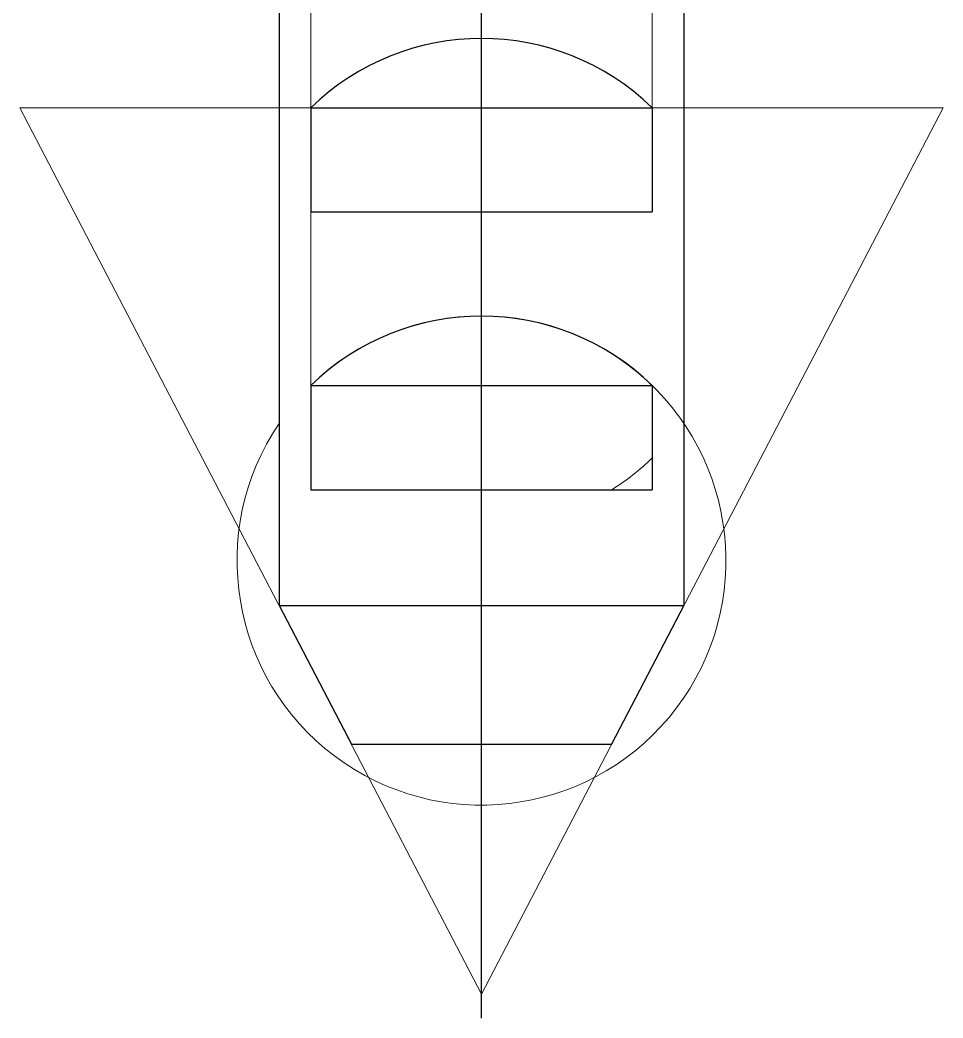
# Model space of a CAD drawing. Header units: millimetres. Extents: x 2148 to 2681, y 758 to 986.
# Drawn here: x 2291.15144 to 2291.18099, y 875.1721 to 875.20404 of the extents above; entities that cross this region are included whole.
import ezdxf

# ---------------------------------------------------------------- set-up
doc = ezdxf.new("R2010")
doc.units = ezdxf.units.MM
doc.layers.add('0.4', color=121, linetype='Continuous')
doc.layers.add('contrucion line05', color=86, linetype='Continuous')

msp = doc.modelspace()

# ---------------------------------------------------------------- linework, layer by layer
at = {"layer": '0.4', "color": 86, "lineweight": 0, "ltscale": 0.5}
for p, q in [((2291.159736323799, 875.1911250953515, -2.220439746692983e-08), (2291.159736323799, 875.2475279516318, -2.220439746692983e-08)), ((2291.159736323799, 875.1911250953515, -2.220439746692983e-08), (2291.159736323799, 875.2475279516318, -2.220439746692983e-08)), ((2291.159736323799, 875.1911250953515, -2.220439746692983e-08), (2291.159736323799, 875.2475279516318, -2.220439746692983e-08)), ((2291.159736323799, 875.1911250953515, -2.220439746692983e-08), (2291.159736323799, 875.2475279516318, -2.220439746692983e-08)), ((2291.159736323799, 875.1911250953515, -2.220439746692983e-08), (2291.159736323799, 875.2475279516318, -2.220439746692983e-08)), ((2291.159736323799, 875.1911250953515, -2.220439746692983e-08), (2291.159736323799, 875.2475279516318, -2.220439746692983e-08)), ((2291.159736323799, 875.1911250953515, -2.220439746692983e-08), (2291.159736323799, 875.2475279516318, -2.220439746692983e-08)), ((2291.159736323799, 875.1911250953515, -2.220439746692983e-08), (2291.159736323799, 875.2475279516318, -2.220439746692983e-08)), ((2291.159736323799, 875.1911250953515, -2.220439746692983e-08), (2291.159736323799, 875.2475279516318, -2.220439746692983e-08)), ((2291.159736323799, 875.1911250953515, -2.220439746692983e-08), (2291.159736323799, 875.2475279516318, -2.220439746692983e-08)), ((2291.171680738381, 875.2245650460488, -2.220439746692983e-08), (2291.171680738381, 875.1978984460536, -2.220439746692983e-08)), ((2291.171680738381, 875.2245650460488, -2.220439746692983e-08), (2291.171680738381, 875.1978984460536, -2.220439746692983e-08)), ((2291.171680738381, 875.2245650460488, -2.220439746692983e-08), (2291.171680738381, 875.1978984460536, -2.220439746692983e-08)), ((2291.171680738381, 875.2245650460488, -2.220439746692983e-08), (2291.171680738381, 875.1978984460536, -2.220439746692983e-08)), ((2291.171680738381, 875.2245650460488, -2.220439746692983e-08), (2291.171680738381, 875.1978984460536, -2.220439746692983e-08)), ((2291.171680738381, 875.2245650460488, -2.220439746692983e-08), (2291.171680738381, 875.1978984460536, -2.220439746692983e-08)), ((2291.171680738381, 875.2245650460488, -2.220439746692983e-08), (2291.171680738381, 875.1978984460536, -2.220439746692983e-08)), ((2291.171680738381, 875.2245650460488, -2.220439746692983e-08), (2291.171680738381, 875.1978984460536, -2.220439746692983e-08)), ((2291.171680738381, 875.2245650460488, -2.220439746692983e-08), (2291.171680738381, 875.1978984460536, -2.220439746692983e-08)), ((2291.171680738381, 875.2245650460488, -2.220439746692983e-08), (2291.171680738381, 875.1978984460536, -2.220439746692983e-08)), ((2291.160754839791, 875.2012317710567, -2.220439746692983e-08), (2291.160754839791, 875.2190095043868, -2.220439746692983e-08)), ((2291.160754839791, 875.2012317710567, -2.220439746692983e-08), (2291.160754839791, 875.2190095043868, -2.220439746692983e-08)), ((2291.160754839791, 875.2012317710567, -2.220439746692983e-08), (2291.160754839791, 875.2190095043868, -2.220439746692983e-08)), ((2291.160754839791, 875.2012317710567, -2.220439746692983e-08), (2291.160754839791, 875.2190095043868, -2.220439746692983e-08)), ((2291.160754839791, 875.2012317710567, -2.220439746692983e-08), (2291.160754839791, 875.2190095043868, -2.220439746692983e-08)), ((2291.160754839791, 875.2012317710567, -2.220439746692983e-08), (2291.160754839791, 875.2190095043868, -2.220439746692983e-08)), ((2291.160754839791, 875.2012317710567, -2.220439746692983e-08), (2291.160754839791, 875.2190095043868, -2.220439746692983e-08)), ((2291.160754839791, 875.2012317710567, -2.220439746692983e-08), (2291.160754839791, 875.2190095043868, -2.220439746692983e-08)), ((2291.160754839791, 875.2012317710567, -2.220439746692983e-08), (2291.160754839791, 875.2190095043868, -2.220439746692983e-08)), ((2291.160754839791, 875.2012317710567, -2.220439746692983e-08), (2291.160754839791, 875.2190095043868, -2.220439746692983e-08)), ((2291.166217789101, 875.2190095043868, -2.220439746692983e-08), (2291.166217789101, 875.2012317710567, -2.220439746692983e-08)), ((2291.166217789101, 875.2190095043868, -2.220439746692983e-08), (2291.166217789101, 875.2012317710567, -2.220439746692983e-08)), ((2291.166217789101, 875.2190095043868, -2.220439746692983e-08), (2291.166217789101, 875.2012317710567, -2.220439746692983e-08)), ((2291.166217789101, 875.2190095043868, -2.220439746692983e-08), (2291.166217789101, 875.2012317710567, -2.220439746692983e-08)), ((2291.166217789101, 875.2190095043868, -2.220439746692983e-08), (2291.166217789101, 875.2012317710567, -2.220439746692983e-08)), ((2291.166217789101, 875.2190095043868, -2.220439746692983e-08), (2291.166217789101, 875.2012317710567, -2.220439746692983e-08)), ((2291.166217789101, 875.2190095043868, -2.220439746692983e-08), (2291.166217789101, 875.2012317710567, -2.220439746692983e-08)), ((2291.166217789101, 875.2190095043868, -2.220439746692983e-08), (2291.166217789101, 875.2012317710567, -2.220439746692983e-08)), ((2291.166217789101, 875.2190095043868, -2.220439746692983e-08), (2291.166217789101, 875.2012317710567, -2.220439746692983e-08)), ((2291.166217789101, 875.2190095043868, -2.220439746692983e-08), (2291.166217789101, 875.2012317710567, -2.220439746692983e-08)), ((2291.166217789101, 875.1728614716219, -2.220439746692983e-08), (2291.15144159146, 875.2012317710567, -2.220439746692983e-08)), ((2291.15144159146, 875.2012317710567, -2.220439746692983e-08), (2291.160754839791, 875.2012317710567, -2.220439746692983e-08)), ((2291.166217789101, 875.1728614716219, -2.220439746692983e-08), (2291.15144159146, 875.2012317710567, -2.220439746692983e-08)), ((2291.15144159146, 875.2012317710567, -2.220439746692983e-08), (2291.160754839791, 875.2012317710567, -2.220439746692983e-08)), ((2291.166217789101, 875.1728614716219, -2.220439746692983e-08), (2291.15144159146, 875.2012317710567, -2.220439746692983e-08)), ((2291.15144159146, 875.2012317710567, -2.220439746692983e-08), (2291.160754839791, 875.2012317710567, -2.220439746692983e-08)), ((2291.166217789101, 875.1728614716219, -2.220439746692983e-08), (2291.15144159146, 875.2012317710567, -2.220439746692983e-08)), ((2291.15144159146, 875.2012317710567, -2.220439746692983e-08), (2291.160754839791, 875.2012317710567, -2.220439746692983e-08)), ((2291.166217789101, 875.1728614716219, -2.220439746692983e-08), (2291.15144159146, 875.2012317710567, -2.220439746692983e-08)), ((2291.15144159146, 875.2012317710567, -2.220439746692983e-08), (2291.160754839791, 875.2012317710567, -2.220439746692983e-08)), ((2291.166217789101, 875.1728614716219, -2.220439746692983e-08), (2291.15144159146, 875.2012317710567, -2.220439746692983e-08)), ((2291.15144159146, 875.2012317710567, -2.220439746692983e-08), (2291.160754839791, 875.2012317710567, -2.220439746692983e-08)), ((2291.166217789101, 875.1728614716219, -2.220439746692983e-08), (2291.15144159146, 875.2012317710567, -2.220439746692983e-08)), ((2291.15144159146, 875.2012317710567, -2.220439746692983e-08), (2291.160754839791, 875.2012317710567, -2.220439746692983e-08)), ((2291.166217789101, 875.1728614716219, -2.220439746692983e-08), (2291.15144159146, 875.2012317710567, -2.220439746692983e-08)), ((2291.15144159146, 875.2012317710567, -2.220439746692983e-08), (2291.160754839791, 875.2012317710567, -2.220439746692983e-08)), ((2291.166217789101, 875.1728614716219, -2.220439746692983e-08), (2291.15144159146, 875.2012317710567, -2.220439746692983e-08)), ((2291.15144159146, 875.2012317710567, -2.220439746692983e-08), (2291.160754839791, 875.2012317710567, -2.220439746692983e-08)), ((2291.166217789101, 875.1728614716219, -2.220439746692983e-08), (2291.15144159146, 875.2012317710567, -2.220439746692983e-08)), ((2291.15144159146, 875.2012317710567, -2.220439746692983e-08), (2291.160754839791, 875.2012317710567, -2.220439746692983e-08)), ((2291.166217789101, 875.2012317710567, -2.220439746692983e-08), (2291.180993986712, 875.2012317710567, -2.220439746692983e-08)), ((2291.180993986712, 875.2012317710567, -2.220439746692983e-08), (2291.166217789101, 875.1728614716219, -2.220439746692983e-08)), ((2291.166217789101, 875.2012317710567, -2.220439746692983e-08), (2291.180993986712, 875.2012317710567, -2.220439746692983e-08)), ((2291.180993986712, 875.2012317710567, -2.220439746692983e-08), (2291.166217789101, 875.1728614716219, -2.220439746692983e-08)), ((2291.166217789101, 875.2012317710567, -2.220439746692983e-08), (2291.180993986712, 875.2012317710567, -2.220439746692983e-08)), ((2291.180993986712, 875.2012317710567, -2.220439746692983e-08), (2291.166217789101, 875.1728614716219, -2.220439746692983e-08)), ((2291.166217789101, 875.2012317710567, -2.220439746692983e-08), (2291.180993986712, 875.2012317710567, -2.220439746692983e-08)), ((2291.180993986712, 875.2012317710567, -2.220439746692983e-08), (2291.166217789101, 875.1728614716219, -2.220439746692983e-08)), ((2291.166217789101, 875.2012317710567, -2.220439746692983e-08), (2291.180993986712, 875.2012317710567, -2.220439746692983e-08)), ((2291.180993986712, 875.2012317710567, -2.220439746692983e-08), (2291.166217789101, 875.1728614716219, -2.220439746692983e-08)), ((2291.166217789101, 875.2012317710567, -2.220439746692983e-08), (2291.180993986712, 875.2012317710567, -2.220439746692983e-08)), ((2291.180993986712, 875.2012317710567, -2.220439746692983e-08), (2291.166217789101, 875.1728614716219, -2.220439746692983e-08)), ((2291.166217789101, 875.2012317710567, -2.220439746692983e-08), (2291.180993986712, 875.2012317710567, -2.220439746692983e-08)), ((2291.180993986712, 875.2012317710567, -2.220439746692983e-08), (2291.166217789101, 875.1728614716219, -2.220439746692983e-08)), ((2291.166217789101, 875.2012317710567, -2.220439746692983e-08), (2291.180993986712, 875.2012317710567, -2.220439746692983e-08)), ((2291.180993986712, 875.2012317710567, -2.220439746692983e-08), (2291.166217789101, 875.1728614716219, -2.220439746692983e-08)), ((2291.166217789101, 875.2012317710567, -2.220439746692983e-08), (2291.180993986712, 875.2012317710567, -2.220439746692983e-08)), ((2291.180993986712, 875.2012317710567, -2.220439746692983e-08), (2291.166217789101, 875.1728614716219, -2.220439746692983e-08)), ((2291.166217789101, 875.2012317710567, -2.220439746692983e-08), (2291.180993986712, 875.2012317710567, -2.220439746692983e-08)), ((2291.180993986712, 875.2012317710567, -2.220439746692983e-08), (2291.166217789101, 875.1728614716219, -2.220439746692983e-08)), ((2291.171680738381, 875.1978984460536, -2.220439746692983e-08), (2291.160754839791, 875.1978984460536, -2.220439746692983e-08)), ((2291.160754839791, 875.1978984460536, -2.220439746692983e-08), (2291.160754839791, 875.1923429043916, -2.220439746692983e-08)), ((2291.171680738381, 875.1978984460536, -2.220439746692983e-08), (2291.160754839791, 875.1978984460536, -2.220439746692983e-08)), ((2291.160754839791, 875.1978984460536, -2.220439746692983e-08), (2291.160754839791, 875.1923429043916, -2.220439746692983e-08)), ((2291.171680738381, 875.1978984460536, -2.220439746692983e-08), (2291.160754839791, 875.1978984460536, -2.220439746692983e-08)), ((2291.160754839791, 875.1978984460536, -2.220439746692983e-08), (2291.160754839791, 875.1923429043916, -2.220439746692983e-08)), ((2291.171680738381, 875.1978984460536, -2.220439746692983e-08), (2291.160754839791, 875.1978984460536, -2.220439746692983e-08)), ((2291.160754839791, 875.1978984460536, -2.220439746692983e-08), (2291.160754839791, 875.1923429043916, -2.220439746692983e-08)), ((2291.171680738381, 875.1978984460536, -2.220439746692983e-08), (2291.160754839791, 875.1978984460536, -2.220439746692983e-08)), ((2291.160754839791, 875.1978984460536, -2.220439746692983e-08), (2291.160754839791, 875.1923429043916, -2.220439746692983e-08)), ((2291.171680738381, 875.1978984460536, -2.220439746692983e-08), (2291.160754839791, 875.1978984460536, -2.220439746692983e-08)), ((2291.160754839791, 875.1978984460536, -2.220439746692983e-08), (2291.160754839791, 875.1923429043916, -2.220439746692983e-08)), ((2291.171680738381, 875.1978984460536, -2.220439746692983e-08), (2291.160754839791, 875.1978984460536, -2.220439746692983e-08)), ((2291.160754839791, 875.1978984460536, -2.220439746692983e-08), (2291.160754839791, 875.1923429043916, -2.220439746692983e-08)), ((2291.171680738381, 875.1978984460536, -2.220439746692983e-08), (2291.160754839791, 875.1978984460536, -2.220439746692983e-08)), ((2291.160754839791, 875.1978984460536, -2.220439746692983e-08), (2291.160754839791, 875.1923429043916, -2.220439746692983e-08)), ((2291.171680738381, 875.1978984460536, -2.220439746692983e-08), (2291.160754839791, 875.1978984460536, -2.220439746692983e-08)), ((2291.160754839791, 875.1978984460536, -2.220439746692983e-08), (2291.160754839791, 875.1923429043916, -2.220439746692983e-08)), ((2291.171680738381, 875.1978984460536, -2.220439746692983e-08), (2291.160754839791, 875.1978984460536, -2.220439746692983e-08)), ((2291.160754839791, 875.1978984460536, -2.220439746692983e-08), (2291.160754839791, 875.1923429043916, -2.220439746692983e-08)), ((2291.171680738381, 875.1923429043916, -2.220439746692983e-08), (2291.166217789101, 875.1923429043916, -2.220439746692983e-08)), ((2291.166217789101, 875.1923429043916, -2.220439746692983e-08), (2291.166217789101, 875.1890095793885, -2.220439746692983e-08)), ((2291.171680738381, 875.1923429043916, -2.220439746692983e-08), (2291.166217789101, 875.1923429043916, -2.220439746692983e-08)), ((2291.166217789101, 875.1923429043916, -2.220439746692983e-08), (2291.166217789101, 875.1890095793885, -2.220439746692983e-08)), ((2291.171680738381, 875.1923429043916, -2.220439746692983e-08), (2291.166217789101, 875.1923429043916, -2.220439746692983e-08)), ((2291.166217789101, 875.1923429043916, -2.220439746692983e-08), (2291.166217789101, 875.1890095793885, -2.220439746692983e-08)), ((2291.171680738381, 875.1923429043916, -2.220439746692983e-08), (2291.166217789101, 875.1923429043916, -2.220439746692983e-08)), ((2291.166217789101, 875.1923429043916, -2.220439746692983e-08), (2291.166217789101, 875.1890095793885, -2.220439746692983e-08)), ((2291.171680738381, 875.1923429043916, -2.220439746692983e-08), (2291.166217789101, 875.1923429043916, -2.220439746692983e-08)), ((2291.166217789101, 875.1923429043916, -2.220439746692983e-08), (2291.166217789101, 875.1890095793885, -2.220439746692983e-08)), ((2291.171680738381, 875.1923429043916, -2.220439746692983e-08), (2291.166217789101, 875.1923429043916, -2.220439746692983e-08)), ((2291.166217789101, 875.1923429043916, -2.220439746692983e-08), (2291.166217789101, 875.1890095793885, -2.220439746692983e-08)), ((2291.171680738381, 875.1923429043916, -2.220439746692983e-08), (2291.166217789101, 875.1923429043916, -2.220439746692983e-08)), ((2291.166217789101, 875.1923429043916, -2.220439746692983e-08), (2291.166217789101, 875.1890095793885, -2.220439746692983e-08)), ((2291.171680738381, 875.1923429043916, -2.220439746692983e-08), (2291.166217789101, 875.1923429043916, -2.220439746692983e-08)), ((2291.166217789101, 875.1923429043916, -2.220439746692983e-08), (2291.166217789101, 875.1890095793885, -2.220439746692983e-08)), ((2291.171680738381, 875.1923429043916, -2.220439746692983e-08), (2291.166217789101, 875.1923429043916, -2.220439746692983e-08)), ((2291.166217789101, 875.1923429043916, -2.220439746692983e-08), (2291.166217789101, 875.1890095793885, -2.220439746692983e-08)), ((2291.171680738381, 875.1923429043916, -2.220439746692983e-08), (2291.166217789101, 875.1923429043916, -2.220439746692983e-08)), ((2291.166217789101, 875.1923429043916, -2.220439746692983e-08), (2291.166217789101, 875.1890095793885, -2.220439746692983e-08)), ((2291.171680738381, 875.1900242373474, -2.220439746692983e-08), (2291.171680738381, 875.1923429043916, -2.220439746692983e-08)), ((2291.171680738381, 875.1900242373474, -2.220439746692983e-08), (2291.171680738381, 875.1923429043916, -2.220439746692983e-08)), ((2291.171680738381, 875.1900242373474, -2.220439746692983e-08), (2291.171680738381, 875.1923429043916, -2.220439746692983e-08)), ((2291.171680738381, 875.1900242373474, -2.220439746692983e-08), (2291.171680738381, 875.1923429043916, -2.220439746692983e-08)), ((2291.171680738381, 875.1900242373474, -2.220439746692983e-08), (2291.171680738381, 875.1923429043916, -2.220439746692983e-08)), ((2291.171680738381, 875.1900242373474, -2.220439746692983e-08), (2291.171680738381, 875.1923429043916, -2.220439746692983e-08)), ((2291.171680738381, 875.1900242373474, -2.220439746692983e-08), (2291.171680738381, 875.1923429043916, -2.220439746692983e-08)), ((2291.171680738381, 875.1900242373474, -2.220439746692983e-08), (2291.171680738381, 875.1923429043916, -2.220439746692983e-08)), ((2291.171680738381, 875.1900242373474, -2.220439746692983e-08), (2291.171680738381, 875.1923429043916, -2.220439746692983e-08)), ((2291.171680738381, 875.1900242373474, -2.220439746692983e-08), (2291.171680738381, 875.1923429043916, -2.220439746692983e-08)), ((2291.166217789101, 875.1890095793885, -2.220439746692983e-08), (2291.170394207543, 875.1890095793885, -2.220439746692983e-08)), ((2291.166217789101, 875.1890095793885, -2.220439746692983e-08), (2291.170394207543, 875.1890095793885, -2.220439746692983e-08)), ((2291.166217789101, 875.1890095793885, -2.220439746692983e-08), (2291.170394207543, 875.1890095793885, -2.220439746692983e-08)), ((2291.166217789101, 875.1890095793885, -2.220439746692983e-08), (2291.170394207543, 875.1890095793885, -2.220439746692983e-08)), ((2291.166217789101, 875.1890095793885, -2.220439746692983e-08), (2291.170394207543, 875.1890095793885, -2.220439746692983e-08)), ((2291.166217789101, 875.1890095793885, -2.220439746692983e-08), (2291.170394207543, 875.1890095793885, -2.220439746692983e-08)), ((2291.166217789101, 875.1890095793885, -2.220439746692983e-08), (2291.170394207543, 875.1890095793885, -2.220439746692983e-08)), ((2291.166217789101, 875.1890095793885, -2.220439746692983e-08), (2291.170394207543, 875.1890095793885, -2.220439746692983e-08)), ((2291.166217789101, 875.1890095793885, -2.220439746692983e-08), (2291.170394207543, 875.1890095793885, -2.220439746692983e-08)), ((2291.166217789101, 875.1890095793885, -2.220439746692983e-08), (2291.170394207543, 875.1890095793885, -2.220439746692983e-08))]:
    msp.add_line(p, q, dxfattribs=at)
for centre, radius, start, end in [((2291.166217789101, 875.186739137537, -2.220439746692983e-08), 0.007825983521227568, 145.9140895742902, 134.2709837656231), ((2291.166217789101, 875.186739137537, -2.220439746692983e-08), 0.007825983521227568, 145.9140895742902, 134.2709837656231), ((2291.166217789101, 875.186739137537, -2.220439746692983e-08), 0.007825983521227568, 145.9140895742902, 134.2709837656231), ((2291.166217789101, 875.186739137537, -2.220439746692983e-08), 0.007825983521227568, 145.9140895742902, 134.2709837656231), ((2291.166217789101, 875.186739137537, -2.220439746692983e-08), 0.007825983521227568, 145.9140895742902, 134.2709837656231), ((2291.166217789101, 875.186739137537, -2.220439746692983e-08), 0.007825983521227568, 145.9140895742902, 134.2709837656231), ((2291.166217789101, 875.186739137537, -2.220439746692983e-08), 0.007825983521227568, 145.9140895742902, 134.2709837656231), ((2291.166217789101, 875.186739137537, -2.220439746692983e-08), 0.007825983521227568, 145.9140895742902, 134.2709837656231), ((2291.166217789101, 875.186739137537, -2.220439746692983e-08), 0.007825983521227568, 145.9140895742902, 134.2709837656231), ((2291.166217789101, 875.186739137537, -2.220439746692983e-08), 0.007825983521227568, 145.9140895742902, 134.2709837656231), ((2291.166217789101, 875.195628004202, -2.220439746692983e-08), 0.007825983521227571, 302.2531168657874, 314.2709837656231), ((2291.166217789101, 875.195628004202, -2.220439746692983e-08), 0.007825983521227571, 302.2531168657874, 314.2709837656231), ((2291.166217789101, 875.195628004202, -2.220439746692983e-08), 0.007825983521227571, 302.2531168657874, 314.2709837656231), ((2291.166217789101, 875.195628004202, -2.220439746692983e-08), 0.007825983521227571, 302.2531168657874, 314.2709837656231), ((2291.166217789101, 875.195628004202, -2.220439746692983e-08), 0.007825983521227571, 302.2531168657874, 314.2709837656231), ((2291.166217789101, 875.195628004202, -2.220439746692983e-08), 0.007825983521227571, 302.2531168657874, 314.2709837656231), ((2291.166217789101, 875.195628004202, -2.220439746692983e-08), 0.007825983521227571, 302.2531168657874, 314.2709837656231), ((2291.166217789101, 875.195628004202, -2.220439746692983e-08), 0.007825983521227571, 302.2531168657874, 314.2709837656231), ((2291.166217789101, 875.195628004202, -2.220439746692983e-08), 0.007825983521227571, 302.2531168657874, 314.2709837656231), ((2291.166217789101, 875.195628004202, -2.220439746692983e-08), 0.007825983521227571, 302.2531168657874, 314.2709837656231)]:
    msp.add_arc(centre, radius, start, end, dxfattribs=at)
at = {"layer": 'contrucion line05', "ltscale": 0.5}
for p, q in [((2291.166217789101, 875.172097756639, -2.220439746692983e-08), (2291.166217789101, 875.2746969348179, -2.220439746692983e-08)), ((2291.166217789101, 875.172097756639, -2.220439746692983e-08), (2291.166217789101, 875.2746969348179, -2.220439746692983e-08)), ((2291.166217789101, 875.172097756639, -2.220439746692983e-08), (2291.166217789101, 875.2746969348179, -2.220439746692983e-08)), ((2291.166217789101, 875.172097756639, -2.220439746692983e-08), (2291.166217789101, 875.2746969348179, -2.220439746692983e-08)), ((2291.166217789101, 875.172097756639, -2.220439746692983e-08), (2291.166217789101, 875.2746969348179, -2.220439746692983e-08)), ((2291.166217789101, 875.172097756639, -2.220439746692983e-08), (2291.166217789101, 875.2746969348179, -2.220439746692983e-08)), ((2291.166217789101, 875.172097756639, -2.220439746692983e-08), (2291.166217789101, 875.2746969348179, -2.220439746692983e-08)), ((2291.166217789101, 875.172097756639, -2.220439746692983e-08), (2291.166217789101, 875.2746969348179, -2.220439746692983e-08)), ((2291.166217789101, 875.172097756639, -2.220439746692983e-08), (2291.166217789101, 875.2746969348179, -2.220439746692983e-08)), ((2291.166217789101, 875.172097756639, -2.220439746692983e-08), (2291.166217789101, 875.2746969348179, -2.220439746692983e-08)), ((2291.166217789101, 875.172097756639, -2.220439746692983e-08), (2291.166217789101, 875.2746969348179, -2.220439746692983e-08)), ((2291.166217789101, 875.172097756639, -2.220439746692983e-08), (2291.166217789101, 875.2746969348179, -2.220439746692983e-08)), ((2291.166217789101, 875.172097756639, -2.220439746692983e-08), (2291.166217789101, 875.2746969348179, -2.220439746692983e-08)), ((2291.166217789101, 875.172097756639, -2.220439746692983e-08), (2291.166217789101, 875.2746969348179, -2.220439746692983e-08)), ((2291.166217789101, 875.172097756639, -2.220439746692983e-08), (2291.166217789101, 875.2746969348179, -2.220439746692983e-08)), ((2291.166217789101, 875.172097756639, -2.220439746692983e-08), (2291.166217789101, 875.2746969348179, -2.220439746692983e-08)), ((2291.166217789101, 875.172097756639, -2.220439746692983e-08), (2291.166217789101, 875.2746969348179, -2.220439746692983e-08)), ((2291.166217789101, 875.172097756639, -2.220439746692983e-08), (2291.166217789101, 875.2746969348179, -2.220439746692983e-08)), ((2291.166217789101, 875.172097756639, -2.220439746692983e-08), (2291.166217789101, 875.2746969348179, -2.220439746692983e-08)), ((2291.166217789101, 875.172097756639, -2.220439746692983e-08), (2291.166217789101, 875.2746969348179, -2.220439746692983e-08)), ((2291.159736323799, 875.2475279516318, -2.220439746692983e-08), (2291.159736323799, 875.1853058849472, -2.220439746692983e-08)), ((2291.159736323799, 875.2475279516318, -2.220439746692983e-08), (2291.159736323799, 875.1853058849472, -2.220439746692983e-08)), ((2291.159736323799, 875.2475279516318, -2.220439746692983e-08), (2291.159736323799, 875.1853058849472, -2.220439746692983e-08)), ((2291.159736323799, 875.2475279516318, -2.220439746692983e-08), (2291.159736323799, 875.1853058849472, -2.220439746692983e-08)), ((2291.159736323799, 875.2475279516318, -2.220439746692983e-08), (2291.159736323799, 875.1853058849472, -2.220439746692983e-08)), ((2291.159736323799, 875.2475279516318, -2.220439746692983e-08), (2291.159736323799, 875.1853058849472, -2.220439746692983e-08)), ((2291.159736323799, 875.2475279516318, -2.220439746692983e-08), (2291.159736323799, 875.1853058849472, -2.220439746692983e-08)), ((2291.159736323799, 875.2475279516318, -2.220439746692983e-08), (2291.159736323799, 875.1853058849472, -2.220439746692983e-08)), ((2291.159736323799, 875.2475279516318, -2.220439746692983e-08), (2291.159736323799, 875.1853058849472, -2.220439746692983e-08)), ((2291.159736323799, 875.2475279516318, -2.220439746692983e-08), (2291.159736323799, 875.1853058849472, -2.220439746692983e-08)), ((2291.172699254373, 875.2475279516318, -2.220439746692983e-08), (2291.172699254373, 875.1853058849472, -2.220439746692983e-08)), ((2291.172699254373, 875.2475279516318, -2.220439746692983e-08), (2291.172699254373, 875.1853058849472, -2.220439746692983e-08)), ((2291.172699254373, 875.2475279516318, -2.220439746692983e-08), (2291.172699254373, 875.1853058849472, -2.220439746692983e-08)), ((2291.172699254373, 875.2475279516318, -2.220439746692983e-08), (2291.172699254373, 875.1853058849472, -2.220439746692983e-08)), ((2291.172699254373, 875.2475279516318, -2.220439746692983e-08), (2291.172699254373, 875.1853058849472, -2.220439746692983e-08)), ((2291.172699254373, 875.2475279516318, -2.220439746692983e-08), (2291.172699254373, 875.1853058849472, -2.220439746692983e-08)), ((2291.172699254373, 875.2475279516318, -2.220439746692983e-08), (2291.172699254373, 875.1853058849472, -2.220439746692983e-08)), ((2291.172699254373, 875.2475279516318, -2.220439746692983e-08), (2291.172699254373, 875.1853058849472, -2.220439746692983e-08)), ((2291.172699254373, 875.2475279516318, -2.220439746692983e-08), (2291.172699254373, 875.1853058849472, -2.220439746692983e-08)), ((2291.172699254373, 875.2475279516318, -2.220439746692983e-08), (2291.172699254373, 875.1853058849472, -2.220439746692983e-08)), ((2291.160754839791, 875.2012317710567, -2.220439746692983e-08), (2291.160754839791, 875.1978984460536, -2.220439746692983e-08)), ((2291.160754839791, 875.2012317710567, -2.220439746692983e-08), (2291.171680738381, 875.2012317710567, -2.220439746692983e-08)), ((2291.160754839791, 875.2012317710567, -2.220439746692983e-08), (2291.160754839791, 875.1978984460536, -2.220439746692983e-08)), ((2291.160754839791, 875.2012317710567, -2.220439746692983e-08), (2291.171680738381, 875.2012317710567, -2.220439746692983e-08)), ((2291.160754839791, 875.2012317710567, -2.220439746692983e-08), (2291.160754839791, 875.1978984460536, -2.220439746692983e-08)), ((2291.160754839791, 875.2012317710567, -2.220439746692983e-08), (2291.171680738381, 875.2012317710567, -2.220439746692983e-08)), ((2291.160754839791, 875.2012317710567, -2.220439746692983e-08), (2291.160754839791, 875.1978984460536, -2.220439746692983e-08)), ((2291.160754839791, 875.2012317710567, -2.220439746692983e-08), (2291.171680738381, 875.2012317710567, -2.220439746692983e-08)), ((2291.160754839791, 875.2012317710567, -2.220439746692983e-08), (2291.160754839791, 875.1978984460536, -2.220439746692983e-08)), ((2291.160754839791, 875.2012317710567, -2.220439746692983e-08), (2291.171680738381, 875.2012317710567, -2.220439746692983e-08)), ((2291.160754839791, 875.2012317710567, -2.220439746692983e-08), (2291.160754839791, 875.1978984460536, -2.220439746692983e-08)), ((2291.160754839791, 875.2012317710567, -2.220439746692983e-08), (2291.171680738381, 875.2012317710567, -2.220439746692983e-08)), ((2291.160754839791, 875.2012317710567, -2.220439746692983e-08), (2291.160754839791, 875.1978984460536, -2.220439746692983e-08)), ((2291.160754839791, 875.2012317710567, -2.220439746692983e-08), (2291.171680738381, 875.2012317710567, -2.220439746692983e-08)), ((2291.160754839791, 875.2012317710567, -2.220439746692983e-08), (2291.160754839791, 875.1978984460536, -2.220439746692983e-08)), ((2291.160754839791, 875.2012317710567, -2.220439746692983e-08), (2291.171680738381, 875.2012317710567, -2.220439746692983e-08)), ((2291.160754839791, 875.2012317710567, -2.220439746692983e-08), (2291.160754839791, 875.1978984460536, -2.220439746692983e-08)), ((2291.160754839791, 875.2012317710567, -2.220439746692983e-08), (2291.171680738381, 875.2012317710567, -2.220439746692983e-08)), ((2291.160754839791, 875.2012317710567, -2.220439746692983e-08), (2291.160754839791, 875.1978984460536, -2.220439746692983e-08)), ((2291.160754839791, 875.2012317710567, -2.220439746692983e-08), (2291.171680738381, 875.2012317710567, -2.220439746692983e-08)), ((2291.171680738381, 875.2012317710567, -2.220439746692983e-08), (2291.171680738381, 875.1978984460536, -2.220439746692983e-08)), ((2291.171680738381, 875.2012317710567, -2.220439746692983e-08), (2291.171680738381, 875.1978984460536, -2.220439746692983e-08)), ((2291.171680738381, 875.2012317710567, -2.220439746692983e-08), (2291.171680738381, 875.1978984460536, -2.220439746692983e-08)), ((2291.171680738381, 875.2012317710567, -2.220439746692983e-08), (2291.171680738381, 875.1978984460536, -2.220439746692983e-08)), ((2291.171680738381, 875.2012317710567, -2.220439746692983e-08), (2291.171680738381, 875.1978984460536, -2.220439746692983e-08)), ((2291.171680738381, 875.2012317710567, -2.220439746692983e-08), (2291.171680738381, 875.1978984460536, -2.220439746692983e-08)), ((2291.171680738381, 875.2012317710567, -2.220439746692983e-08), (2291.171680738381, 875.1978984460536, -2.220439746692983e-08)), ((2291.171680738381, 875.2012317710567, -2.220439746692983e-08), (2291.171680738381, 875.1978984460536, -2.220439746692983e-08)), ((2291.171680738381, 875.2012317710567, -2.220439746692983e-08), (2291.171680738381, 875.1978984460536, -2.220439746692983e-08)), ((2291.171680738381, 875.2012317710567, -2.220439746692983e-08), (2291.171680738381, 875.1978984460536, -2.220439746692983e-08)), ((2291.160754839791, 875.1978984460536, -2.220439746692983e-08), (2291.171680738381, 875.1978984460536, -2.220439746692983e-08)), ((2291.160754839791, 875.1978984460536, -2.220439746692983e-08), (2291.171680738381, 875.1978984460536, -2.220439746692983e-08)), ((2291.160754839791, 875.1978984460536, -2.220439746692983e-08), (2291.171680738381, 875.1978984460536, -2.220439746692983e-08)), ((2291.160754839791, 875.1978984460536, -2.220439746692983e-08), (2291.171680738381, 875.1978984460536, -2.220439746692983e-08)), ((2291.160754839791, 875.1978984460536, -2.220439746692983e-08), (2291.171680738381, 875.1978984460536, -2.220439746692983e-08)), ((2291.160754839791, 875.1978984460536, -2.220439746692983e-08), (2291.171680738381, 875.1978984460536, -2.220439746692983e-08)), ((2291.160754839791, 875.1978984460536, -2.220439746692983e-08), (2291.171680738381, 875.1978984460536, -2.220439746692983e-08)), ((2291.160754839791, 875.1978984460536, -2.220439746692983e-08), (2291.171680738381, 875.1978984460536, -2.220439746692983e-08)), ((2291.160754839791, 875.1978984460536, -2.220439746692983e-08), (2291.171680738381, 875.1978984460536, -2.220439746692983e-08)), ((2291.160754839791, 875.1978984460536, -2.220439746692983e-08), (2291.171680738381, 875.1978984460536, -2.220439746692983e-08)), ((2291.160754839791, 875.1923429043916, -2.220439746692983e-08), (2291.160754839791, 875.1890095793885, -2.220439746692983e-08)), ((2291.160754839791, 875.1923429043916, -2.220439746692983e-08), (2291.171680738381, 875.1923429043916, -2.220439746692983e-08)), ((2291.160754839791, 875.1923429043916, -2.220439746692983e-08), (2291.160754839791, 875.1890095793885, -2.220439746692983e-08)), ((2291.160754839791, 875.1923429043916, -2.220439746692983e-08), (2291.171680738381, 875.1923429043916, -2.220439746692983e-08)), ((2291.160754839791, 875.1923429043916, -2.220439746692983e-08), (2291.160754839791, 875.1890095793885, -2.220439746692983e-08)), ((2291.160754839791, 875.1923429043916, -2.220439746692983e-08), (2291.171680738381, 875.1923429043916, -2.220439746692983e-08)), ((2291.160754839791, 875.1923429043916, -2.220439746692983e-08), (2291.160754839791, 875.1890095793885, -2.220439746692983e-08)), ((2291.160754839791, 875.1923429043916, -2.220439746692983e-08), (2291.171680738381, 875.1923429043916, -2.220439746692983e-08)), ((2291.160754839791, 875.1923429043916, -2.220439746692983e-08), (2291.160754839791, 875.1890095793885, -2.220439746692983e-08)), ((2291.160754839791, 875.1923429043916, -2.220439746692983e-08), (2291.171680738381, 875.1923429043916, -2.220439746692983e-08)), ((2291.160754839791, 875.1923429043916, -2.220439746692983e-08), (2291.160754839791, 875.1890095793885, -2.220439746692983e-08)), ((2291.160754839791, 875.1923429043916, -2.220439746692983e-08), (2291.171680738381, 875.1923429043916, -2.220439746692983e-08)), ((2291.160754839791, 875.1923429043916, -2.220439746692983e-08), (2291.160754839791, 875.1890095793885, -2.220439746692983e-08)), ((2291.160754839791, 875.1923429043916, -2.220439746692983e-08), (2291.171680738381, 875.1923429043916, -2.220439746692983e-08)), ((2291.160754839791, 875.1923429043916, -2.220439746692983e-08), (2291.160754839791, 875.1890095793885, -2.220439746692983e-08)), ((2291.160754839791, 875.1923429043916, -2.220439746692983e-08), (2291.171680738381, 875.1923429043916, -2.220439746692983e-08)), ((2291.160754839791, 875.1923429043916, -2.220439746692983e-08), (2291.160754839791, 875.1890095793885, -2.220439746692983e-08)), ((2291.160754839791, 875.1923429043916, -2.220439746692983e-08), (2291.171680738381, 875.1923429043916, -2.220439746692983e-08)), ((2291.160754839791, 875.1923429043916, -2.220439746692983e-08), (2291.160754839791, 875.1890095793885, -2.220439746692983e-08)), ((2291.160754839791, 875.1923429043916, -2.220439746692983e-08), (2291.171680738381, 875.1923429043916, -2.220439746692983e-08)), ((2291.171680738381, 875.1923429043916, -2.220439746692983e-08), (2291.171680738381, 875.1890095793885, -2.220439746692983e-08)), ((2291.171680738381, 875.1923429043916, -2.220439746692983e-08), (2291.171680738381, 875.1890095793885, -2.220439746692983e-08)), ((2291.171680738381, 875.1923429043916, -2.220439746692983e-08), (2291.171680738381, 875.1890095793885, -2.220439746692983e-08)), ((2291.171680738381, 875.1923429043916, -2.220439746692983e-08), (2291.171680738381, 875.1890095793885, -2.220439746692983e-08)), ((2291.171680738381, 875.1923429043916, -2.220439746692983e-08), (2291.171680738381, 875.1890095793885, -2.220439746692983e-08)), ((2291.171680738381, 875.1923429043916, -2.220439746692983e-08), (2291.171680738381, 875.1890095793885, -2.220439746692983e-08)), ((2291.171680738381, 875.1923429043916, -2.220439746692983e-08), (2291.171680738381, 875.1890095793885, -2.220439746692983e-08)), ((2291.171680738381, 875.1923429043916, -2.220439746692983e-08), (2291.171680738381, 875.1890095793885, -2.220439746692983e-08)), ((2291.171680738381, 875.1923429043916, -2.220439746692983e-08), (2291.171680738381, 875.1890095793885, -2.220439746692983e-08)), ((2291.171680738381, 875.1923429043916, -2.220439746692983e-08), (2291.171680738381, 875.1890095793885, -2.220439746692983e-08)), ((2291.160754839791, 875.1890095793885, -2.220439746692983e-08), (2291.171680738381, 875.1890095793885, -2.220439746692983e-08)), ((2291.160754839791, 875.1890095793885, -2.220439746692983e-08), (2291.171680738381, 875.1890095793885, -2.220439746692983e-08)), ((2291.160754839791, 875.1890095793885, -2.220439746692983e-08), (2291.171680738381, 875.1890095793885, -2.220439746692983e-08)), ((2291.160754839791, 875.1890095793885, -2.220439746692983e-08), (2291.171680738381, 875.1890095793885, -2.220439746692983e-08)), ((2291.160754839791, 875.1890095793885, -2.220439746692983e-08), (2291.171680738381, 875.1890095793885, -2.220439746692983e-08)), ((2291.160754839791, 875.1890095793885, -2.220439746692983e-08), (2291.171680738381, 875.1890095793885, -2.220439746692983e-08)), ((2291.160754839791, 875.1890095793885, -2.220439746692983e-08), (2291.171680738381, 875.1890095793885, -2.220439746692983e-08)), ((2291.160754839791, 875.1890095793885, -2.220439746692983e-08), (2291.171680738381, 875.1890095793885, -2.220439746692983e-08)), ((2291.160754839791, 875.1890095793885, -2.220439746692983e-08), (2291.171680738381, 875.1890095793885, -2.220439746692983e-08)), ((2291.160754839791, 875.1890095793885, -2.220439746692983e-08), (2291.171680738381, 875.1890095793885, -2.220439746692983e-08)), ((2291.159736323799, 875.1853058849472, -2.220439746692983e-08), (2291.16205113284, 875.1808614516292, -2.220439746692983e-08)), ((2291.159736323799, 875.1853058849472, -2.220439746692983e-08), (2291.172699254373, 875.1853058849472, -2.220439746692983e-08)), ((2291.159736323799, 875.1853058849472, -2.220439746692983e-08), (2291.16205113284, 875.1808614516292, -2.220439746692983e-08)), ((2291.159736323799, 875.1853058849472, -2.220439746692983e-08), (2291.172699254373, 875.1853058849472, -2.220439746692983e-08)), ((2291.159736323799, 875.1853058849472, -2.220439746692983e-08), (2291.16205113284, 875.1808614516292, -2.220439746692983e-08)), ((2291.159736323799, 875.1853058849472, -2.220439746692983e-08), (2291.172699254373, 875.1853058849472, -2.220439746692983e-08)), ((2291.159736323799, 875.1853058849472, -2.220439746692983e-08), (2291.16205113284, 875.1808614516292, -2.220439746692983e-08)), ((2291.159736323799, 875.1853058849472, -2.220439746692983e-08), (2291.172699254373, 875.1853058849472, -2.220439746692983e-08)), ((2291.159736323799, 875.1853058849472, -2.220439746692983e-08), (2291.16205113284, 875.1808614516292, -2.220439746692983e-08)), ((2291.159736323799, 875.1853058849472, -2.220439746692983e-08), (2291.172699254373, 875.1853058849472, -2.220439746692983e-08)), ((2291.159736323799, 875.1853058849472, -2.220439746692983e-08), (2291.16205113284, 875.1808614516292, -2.220439746692983e-08)), ((2291.159736323799, 875.1853058849472, -2.220439746692983e-08), (2291.172699254373, 875.1853058849472, -2.220439746692983e-08)), ((2291.159736323799, 875.1853058849472, -2.220439746692983e-08), (2291.16205113284, 875.1808614516292, -2.220439746692983e-08)), ((2291.159736323799, 875.1853058849472, -2.220439746692983e-08), (2291.172699254373, 875.1853058849472, -2.220439746692983e-08)), ((2291.159736323799, 875.1853058849472, -2.220439746692983e-08), (2291.16205113284, 875.1808614516292, -2.220439746692983e-08)), ((2291.159736323799, 875.1853058849472, -2.220439746692983e-08), (2291.172699254373, 875.1853058849472, -2.220439746692983e-08)), ((2291.159736323799, 875.1853058849472, -2.220439746692983e-08), (2291.16205113284, 875.1808614516292, -2.220439746692983e-08)), ((2291.159736323799, 875.1853058849472, -2.220439746692983e-08), (2291.172699254373, 875.1853058849472, -2.220439746692983e-08)), ((2291.159736323799, 875.1853058849472, -2.220439746692983e-08), (2291.16205113284, 875.1808614516292, -2.220439746692983e-08)), ((2291.159736323799, 875.1853058849472, -2.220439746692983e-08), (2291.172699254373, 875.1853058849472, -2.220439746692983e-08)), ((2291.172699254373, 875.1853058849472, -2.220439746692983e-08), (2291.170384445333, 875.1808614516292, -2.220439746692983e-08)), ((2291.172699254373, 875.1853058849472, -2.220439746692983e-08), (2291.170384445333, 875.1808614516292, -2.220439746692983e-08)), ((2291.172699254373, 875.1853058849472, -2.220439746692983e-08), (2291.170384445333, 875.1808614516292, -2.220439746692983e-08)), ((2291.172699254373, 875.1853058849472, -2.220439746692983e-08), (2291.170384445333, 875.1808614516292, -2.220439746692983e-08)), ((2291.172699254373, 875.1853058849472, -2.220439746692983e-08), (2291.170384445333, 875.1808614516292, -2.220439746692983e-08)), ((2291.172699254373, 875.1853058849472, -2.220439746692983e-08), (2291.170384445333, 875.1808614516292, -2.220439746692983e-08)), ((2291.172699254373, 875.1853058849472, -2.220439746692983e-08), (2291.170384445333, 875.1808614516292, -2.220439746692983e-08)), ((2291.172699254373, 875.1853058849472, -2.220439746692983e-08), (2291.170384445333, 875.1808614516292, -2.220439746692983e-08)), ((2291.172699254373, 875.1853058849472, -2.220439746692983e-08), (2291.170384445333, 875.1808614516292, -2.220439746692983e-08)), ((2291.172699254373, 875.1853058849472, -2.220439746692983e-08), (2291.170384445333, 875.1808614516292, -2.220439746692983e-08)), ((2291.16205113284, 875.1808614516292, -2.220439746692983e-08), (2291.170384445333, 875.1808614516292, -2.220439746692983e-08)), ((2291.16205113284, 875.1808614516292, -2.220439746692983e-08), (2291.170384445333, 875.1808614516292, -2.220439746692983e-08)), ((2291.16205113284, 875.1808614516292, -2.220439746692983e-08), (2291.170384445333, 875.1808614516292, -2.220439746692983e-08)), ((2291.16205113284, 875.1808614516292, -2.220439746692983e-08), (2291.170384445333, 875.1808614516292, -2.220439746692983e-08)), ((2291.16205113284, 875.1808614516292, -2.220439746692983e-08), (2291.170384445333, 875.1808614516292, -2.220439746692983e-08)), ((2291.16205113284, 875.1808614516292, -2.220439746692983e-08), (2291.170384445333, 875.1808614516292, -2.220439746692983e-08)), ((2291.16205113284, 875.1808614516292, -2.220439746692983e-08), (2291.170384445333, 875.1808614516292, -2.220439746692983e-08)), ((2291.16205113284, 875.1808614516292, -2.220439746692983e-08), (2291.170384445333, 875.1808614516292, -2.220439746692983e-08)), ((2291.16205113284, 875.1808614516292, -2.220439746692983e-08), (2291.170384445333, 875.1808614516292, -2.220439746692983e-08)), ((2291.16205113284, 875.1808614516292, -2.220439746692983e-08), (2291.170384445333, 875.1808614516292, -2.220439746692983e-08))]:
    msp.add_line(p, q, dxfattribs=at)
for centre in [(2291.166217789101, 875.195628004202, -2.220439746692983e-08), (2291.166217789101, 875.195628004202, -2.220439746692983e-08), (2291.166217789101, 875.195628004202, -2.220439746692983e-08), (2291.166217789101, 875.195628004202, -2.220439746692983e-08), (2291.166217789101, 875.195628004202, -2.220439746692983e-08), (2291.166217789101, 875.195628004202, -2.220439746692983e-08), (2291.166217789101, 875.195628004202, -2.220439746692983e-08), (2291.166217789101, 875.195628004202, -2.220439746692983e-08), (2291.166217789101, 875.195628004202, -2.220439746692983e-08), (2291.166217789101, 875.195628004202, -2.220439746692983e-08), (2291.166217789101, 875.186739137537, -2.220439746692983e-08), (2291.166217789101, 875.186739137537, -2.220439746692983e-08), (2291.166217789101, 875.186739137537, -2.220439746692983e-08), (2291.166217789101, 875.186739137537, -2.220439746692983e-08), (2291.166217789101, 875.186739137537, -2.220439746692983e-08), (2291.166217789101, 875.186739137537, -2.220439746692983e-08), (2291.166217789101, 875.186739137537, -2.220439746692983e-08), (2291.166217789101, 875.186739137537, -2.220439746692983e-08), (2291.166217789101, 875.186739137537, -2.220439746692983e-08), (2291.166217789101, 875.186739137537, -2.220439746692983e-08)]:
    msp.add_arc(centre, 0.007825983521216367, 45.72901623437693, 134.2709837656231, dxfattribs=at)

doc.saveas('drawing.dxf')
